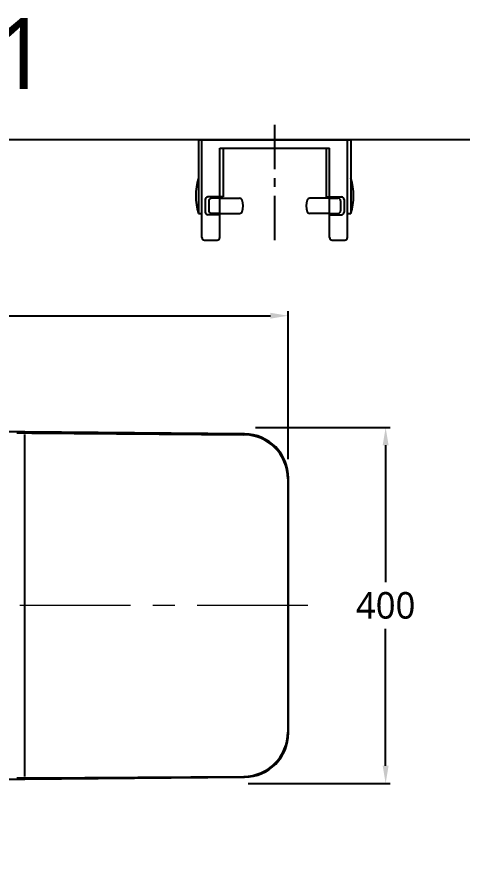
# Model space of a CAD drawing. Extents: x 6016 to 8231, y -443 to 1874.
# Drawn here: x 6660 to 7163, y 927 to 1874 of the extents above; entities that cross this region are included whole.
import ezdxf

# ---------------------------------------------------------------- set-up
doc = ezdxf.new("R2010")
doc.units = 0
doc.header["$LTSCALE"] = 20
doc.header["$MEASUREMENT"] = 0
doc.linetypes.add('CENTER', pattern=[2, 1.25, -0.25, 0.25, -0.25])
doc.layers.get('0').update_dxf_attribs({"linetype": 'CONTINUOUS'})
doc.layers.get('DEFPOINTS').update_dxf_attribs({"linetype": 'CONTINUOUS'})
for name, color, linetype in [('1', 7, 'CONTINUOUS'), ('4', 4, 'CONTINUOUS'), ('6', 6, 'CONTINUOUS'), ('____', 7, 'CONTINUOUS'), ('CENTER', 2, 'CENTER')]:
    doc.layers.add(name, color=color, linetype=linetype)
doc.styles.add('GHS', font='romans', dxfattribs={"bigfont": 'ghs'})
doc.dimstyles.get("Standard").update_dxf_attribs({"dimtxt": 2.7, "dimasz": 2.5, "dimexe": 1.5, "dimexo": 1.5, "dimgap": 1.5, "dimtad": 1, "dimdec": 0, "dimlfac": 10, "dimzin": 0, "dimdsep": 46, "dimtxsty": 'Standard', "dimcen": 0, "dimclrt": 2, "dimadec": 0, "dimazin": 0, "dimtfac": 1, "dimtdec": 0, "dimtmove": 0, "dimatfit": 3, "dimfxl": 0, "dimtolj": 1, "dimtzin": 0, "dimarcsym": 0})

# ---------------------------------------------------------------- blocks, each defined once
blk = doc.blocks.new('*D30')
at = {"color": 3, "lineweight": -2}
for p, q in [((6251.27, 1378.15), (6251.27, 1542.25)), ((6271.27, 1537.25), (6946.42, 1537.25)), ((6966.42, 1375.63), (6966.42, 1542.25))]:
    blk.add_line(p, q, dxfattribs=at)
at = {"color": 3}
for points in [[(6271.27, 1540.58), (6271.27, 1533.91), (6251.27, 1537.25)], [(6946.42, 1540.58), (6946.42, 1533.91), (6966.42, 1537.25)]]:
    blk.add_solid(points, dxfattribs=at)
at = {"layer": 'DEFPOINTS', "color": 0}
for p in [(6966.42, 1537.25), (6251.27, 1376.65), (6966.42, 1374.13)]:
    blk.add_point(p, dxfattribs=at)
at = {"color": 2, "insert": (6618.21, 1563.4), "char_height": 30, "attachment_point": 5}
blk.add_mtext('\\A1;{\\fNanumGothic|b0|i0|c129|p50;715}', dxfattribs=at)
blk = doc.blocks.new('*D32')
at = {"color": 3, "lineweight": -2}
for p, q in [((6929.47, 1411.14), (7081.4, 1411.14)), ((7076.4, 1391.14), (7076.4, 1236.64)), ((7076.4, 1029.69), (7076.4, 1184.19)), ((6921.2, 1009.69), (7081.4, 1009.69))]:
    blk.add_line(p, q, dxfattribs=at)
at = {"color": 3}
for points in [[(7073.07, 1391.14), (7079.74, 1391.14), (7076.4, 1411.14)], [(7073.07, 1029.69), (7079.74, 1029.69), (7076.4, 1009.69)]]:
    blk.add_solid(points, dxfattribs=at)
at = {"layer": 'DEFPOINTS', "color": 0}
for p in [(6927.97, 1411.14), (6919.7, 1009.69), (7076.4, 1009.69)]:
    blk.add_point(p, dxfattribs=at)
at = {"color": 2, "insert": (7076.4, 1210.41), "char_height": 30, "attachment_point": 5}
blk.add_mtext('\\A1;{\\fNanumGothic|b0|i0|c0|p50;400}', dxfattribs=at)
blk = doc.blocks.new('A$Cbc6b082c')
for p, q in [((3.8, 297.51), (5.96, 49.55)), ((3.8, 297.51), (3.8, 297.51)), ((392.51, 297.83), (6.61, 297.83)), ((393.15, 49.55), (395.32, 297.51)), ((395.32, 297.51), (395.32, 297.51)), ((5.2, 289.39), (6.9, 50.44)), ((393.92, 289.39), (392.21, 50.44)), ((5.96, 49.55), (5.97, 49.55)), ((393.15, 49.55), (393.15, 49.55)), ((20.76, 14.48), (21.6, 15.34)), ((378.36, 14.48), (377.52, 15.34)), ((55.95, 0), (343.17, 0)), ((55.95, 0), (55.95, 0)), ((342.35, 0.87), (56.77, 0.87)), ((343.17, 0), (343.17, 0))]:
    blk.add_line(p, q)
for centre, major_axis, ratio, start_param, end_param in [((7.69, 297.51), (-1.3, 148.5), 0.026185, 1.369855, 1.570568), ((391.43, 297.51), (1.3, 148.5), 0.026185, 4.712618, 4.913331), ((9.2, 280.17), (-1.31, 150), 0.026185, 1.394713, 1.509077), ((389.92, 280.17), (1.31, 150), 0.026185, 4.774108, 4.888472), ((55.98, 50.02), (35.22, 35.53), 0.999362, 2.360897, 3.922288), ((56.92, 50.97), (23.03, 44.52), 0.997223, 2.057606, 3.617158), ((342.2, 50.97), (-23.03, 44.52), 0.997223, 2.666027, 4.225579), ((343.14, 50.02), (-35.22, 35.53), 0.999362, 2.360897, 3.922288)]:
    blk.add_ellipse(centre, major_axis=major_axis, ratio=ratio, start_param=start_param, end_param=end_param)

msp = doc.modelspace()

# ---------------------------------------------------------------- linework, layer by layer
at = {"layer": '1', "color": 1, "linetype": 'CENTER', "lineweight": 0, "ltscale": 5}
msp.add_line((6988.73, 1210.41), (6243.52, 1210.41), dxfattribs=at)
at = {"layer": '4'}
for p, q in [((6865.27, 1735.45), (7037.27, 1735.45)), ((6865.27, 1735.45), (6865.27, 1652.45)), ((6869.27, 1625.45), (6869.27, 1735.45)), ((7033.27, 1625.45), (7033.27, 1735.45)), ((7037.27, 1735.45), (7037.27, 1652.45)), ((6889.27, 1726.14), (7013.27, 1726.14)), ((6889.27, 1625.45), (6889.27, 1726.14)), ((6893.04, 1726.14), (6893.04, 1671.14)), ((7009.5, 1726.14), (7009.5, 1671.14)), ((7013.27, 1625.45), (7013.27, 1726.14)), ((6872.9, 1668.14), (6872.9, 1654.14)), ((6889.27, 1671.14), (6875.9, 1671.14)), ((6889.27, 1669.64), (6879.9, 1669.64)), ((6893.04, 1671.14), (6889.27, 1671.14)), ((6889.27, 1669.64), (6911.72, 1669.64)), ((7013.27, 1669.64), (6990.82, 1669.64)), ((7009.5, 1671.14), (7013.27, 1671.14)), ((7013.27, 1671.14), (7026.64, 1671.14)), ((7013.27, 1669.64), (7022.64, 1669.64)), ((7029.64, 1668.14), (7029.64, 1654.14)), ((6876.9, 1666.64), (6876.9, 1655.64)), ((7025.64, 1666.64), (7025.64, 1655.64)), ((6865.27, 1652.45), (6869.27, 1652.45)), ((6889.27, 1651.14), (6875.9, 1651.14)), ((6889.27, 1652.64), (6879.9, 1652.64)), ((6889.27, 1652.64), (6911.72, 1652.64)), ((7013.27, 1652.64), (6990.82, 1652.64)), ((7013.27, 1652.64), (7022.64, 1652.64)), ((7013.27, 1651.14), (7026.64, 1651.14)), ((7033.27, 1652.45), (7037.27, 1652.45)), ((6872.27, 1622.45), (6886.27, 1622.45)), ((7016.27, 1622.45), (7030.27, 1622.45))]:
    msp.add_line(p, q, dxfattribs=at)
for centre, radius, start, end in [((6930.45, 1672.45), 68.18, 162.94091, 197.05909), ((6972.09, 1672.45), 68.18, 342.94091, 17.05909), ((6875.9, 1668.14), 3, 90, 180), ((6879.9, 1666.64), 3, 90, 180), ((6911.72, 1666.64), 3, 20.74303, 90), ((6990.82, 1666.64), 3, 90, 159.25697), ((7022.64, 1666.64), 3, 0, 90), ((7026.64, 1668.14), 3, 0, 90), ((6897.2, 1661.14), 18.53, 339.25697, 20.74303), ((7005.34, 1661.14), 18.53, 159.25697, 200.74303), ((6875.9, 1654.14), 3, 180, 270), ((6879.9, 1655.64), 3, 180, 270), ((6911.72, 1655.64), 3, 270, 339.25697), ((6990.82, 1655.64), 3, 200.74303, 270), ((7022.64, 1655.64), 3, 270, 0), ((7026.64, 1654.14), 3, 270, 0), ((6872.27, 1625.45), 3, 180, 270), ((6886.27, 1625.45), 3, 270, 0), ((7016.27, 1625.45), 3, 180, 270), ((7030.27, 1625.45), 3, 270, 0)]:
    msp.add_arc(centre, radius, start, end, dxfattribs=at)
at = {"layer": '6'}
msp.add_lwpolyline([(8231.27, 1735.45), (6231.27, 1735.45), (6231.27, -189.59), (7631.21, -189.59)], dxfattribs=at)
at = {"layer": 'CENTER', "color": 1, "linetype": 'CENTER', "ltscale": 2}
msp.add_line((6951.27, 1622.45), (6951.27, 1755.21), dxfattribs=at)

# ---------------------------------------------------------------- block references
at = {"layer": '____', "rotation": 90}
msp.add_blockref('A$Cbc6b082c', (6966.91, 1010.85), dxfattribs=at)

# ---------------------------------------------------------------- texts
at = {"insert": (6232.13, 1873.11), "char_height": 80, "width": 1028.1519, "attachment_point": 1, "style": 'GHS'}
msp.add_mtext('{\\fNanumGothic|b0|i0|c0|p50;DST-4501}', dxfattribs=at)

# ---------------------------------------------------------------- dimensions: what is measured, and where the dimension line sits
dim = msp.add_linear_dim(base=(6966.42, 1537.25), p1=(6251.27, 1376.65), p2=(6966.42, 1374.13), text='{\\fNanumGothic|b0|i0|c129|p50;<>}', dimstyle='Standard', override={"dimtxt": 30, "dimasz": 20, "dimexe": 5, "dimgap": 10, "dimlfac": 1, "dimzin": 12, "dimclrd": 3, "dimclre": 3, "dimazin": 2, "dimarcsym": 1})
dim.commit()
dim.dimension.update_dxf_attribs({"geometry": '*D30', "text_midpoint": (6618.21, 1537.25), "dimtype": 160})
dim = msp.add_linear_dim(base=(7076.4, 1009.69), p1=(6927.97, 1411.14), p2=(6919.7, 1009.69), angle=90, text='{\\fNanumGothic|b0|i0|c0|p50;400}', dimstyle='Standard', override={"dimtxt": 30, "dimasz": 20, "dimexe": 5, "dimgap": 10, "dimtih": 1, "dimtoh": 1, "dimlfac": 1, "dimzin": 12, "dimclrd": 3, "dimclre": 3, "dimazin": 2, "dimarcsym": 1})
dim.commit()
dim.dimension.update_dxf_attribs({"geometry": '*D32', "text_midpoint": (7076.4, 1210.41)})

doc.saveas('drawing.dxf')
